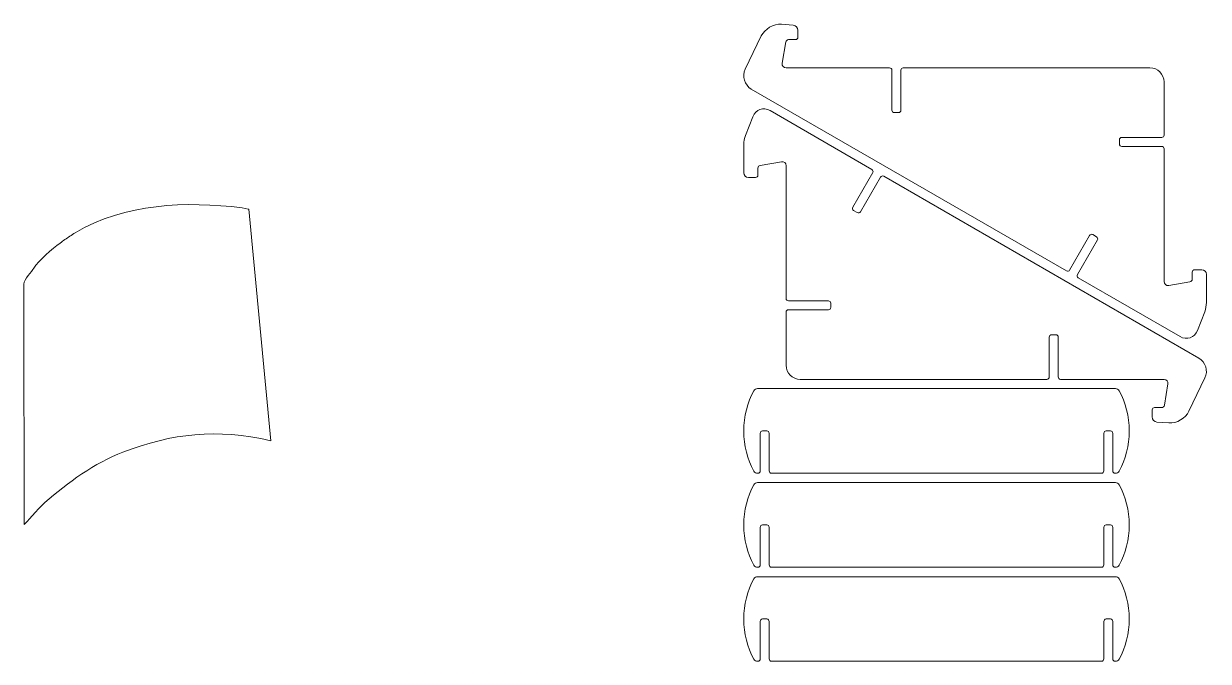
# Model space of a CAD drawing. Header units: centimetres. Extents: x -22.9 to 68.9, y -22.7 to 19.3.
# Drawn here: x 18.5 to 68.9, y -10.5 to 16.7 of the extents above; entities that cross this region are included whole.
import ezdxf

# ---------------------------------------------------------------- set-up
doc = ezdxf.new("R2010")
doc.units = ezdxf.units.CM
doc.header["$MEASUREMENT"] = 0
doc.layers.add('layer 1', color=7, linetype='Continuous')

msp = doc.modelspace()

# ---------------------------------------------------------------- linework, layer by layer
at = {"layer": 'layer 1', "color": 20, "lineweight": 9}
for points in [[(50.7468, 16.63052), (50.4164, 16.65591), (50.03229, 16.43436), (49.88887, 16.1356)], [(49.88887, 16.1356), (49.88887, 16.1356), (49.20817, 14.7178), (49.20817, 14.7178)], [(51.2491, 16.5919), (51.2491, 16.5919), (50.7468, 16.63052), (50.7468, 16.63052)], [(51.4485, 16.37658), (51.4485, 16.48703), (51.35924, 16.58343), (51.2491, 16.5919)], [(51.44857, 16.07665), (51.44857, 16.07665), (51.4485, 16.37658), (51.4485, 16.37658)], [(50.78139, 14.97395), (50.78139, 14.97395), (50.93211, 15.87801), (50.93211, 15.87801)], [(50.93211, 15.87801), (50.94121, 15.93247), (50.99334, 15.97664), (51.04853, 15.97664)], [(51.04853, 15.97664), (51.04853, 15.97664), (51.34853, 15.97664), (51.34853, 15.97664)], [(51.34853, 15.97664), (51.40379, 15.97664), (51.44857, 16.02143), (51.44857, 16.07665)], [(49.20817, 14.7178), (49.06477, 14.41904), (49.18112, 14.04257), (49.46812, 13.87689)], [(50.94849, 14.77668), (50.83803, 14.77668), (50.76322, 14.86501), (50.78139, 14.97395)], [(55.3507, 14.77665), (55.3507, 14.77665), (50.94849, 14.77668), (50.94849, 14.77668)], [(55.45067, 14.67667), (55.45067, 14.73186), (55.40592, 14.77665), (55.3507, 14.77665)], [(55.45067, 12.97665), (55.45067, 12.97665), (55.45067, 14.67667), (55.45067, 14.67667)], [(55.93071, 14.77665), (55.87545, 14.77665), (55.8307, 14.73186), (55.8307, 14.67667)], [(55.8307, 14.67667), (55.8307, 14.67667), (55.8307, 12.97665), (55.8307, 12.97665)], [(66.42933, 14.77661), (66.42933, 14.77661), (55.93071, 14.77665), (55.93071, 14.77665)], [(67.02936, 14.17661), (67.02936, 14.508), (66.76072, 14.77661), (66.42933, 14.77661)], [(67.02946, 11.91605), (67.02946, 11.91605), (67.02936, 14.17661), (67.02936, 14.17661)], [(49.46812, 13.87689), (49.46812, 13.87689), (62.87589, 6.13593), (62.87589, 6.13593)], [(50.26631, 12.95691), (49.97934, 13.12259), (49.64937, 13.00652), (49.52932, 12.69767)], [(49.52932, 12.69767), (49.52932, 12.69767), (49.21925, 11.89992), (49.21925, 11.89992)], [(54.59825, 10.45584), (54.59825, 10.45584), (50.26631, 12.95691), (50.26631, 12.95691)], [(55.55068, 12.87667), (55.49546, 12.87667), (55.45067, 12.92146), (55.45067, 12.97665)], [(55.73069, 12.87667), (55.73069, 12.87667), (55.55068, 12.87667), (55.55068, 12.87667)], [(55.8307, 12.97665), (55.8307, 12.92146), (55.78591, 12.87667), (55.73069, 12.87667)], [(49.21925, 11.89992), (49.17923, 11.79695), (49.1468, 11.62397), (49.1468, 11.51352)], [(65.1296, 11.71609), (65.1296, 11.77128), (65.17439, 11.81607), (65.22961, 11.81607)], [(65.1296, 11.53605), (65.1296, 11.53605), (65.1296, 11.71609), (65.1296, 11.71609)], [(65.22961, 11.81607), (65.22961, 11.81607), (66.92946, 11.81607), (66.92946, 11.81607)], [(66.92946, 11.81607), (66.98471, 11.81607), (67.02946, 11.86085), (67.02946, 11.91605)], [(49.1468, 11.51352), (49.1468, 11.51352), (49.14676, 10.31353), (49.14676, 10.31353)], [(65.22961, 11.43607), (65.17439, 11.43607), (65.1296, 11.48086), (65.1296, 11.53605)], [(66.92949, 11.43607), (66.92949, 11.43607), (65.22961, 11.43607), (65.22961, 11.43607)], [(67.0295, 11.3361), (67.0295, 11.39129), (66.98471, 11.43607), (66.92949, 11.43607)], [(67.02974, 5.68817), (67.02974, 5.68817), (67.0295, 11.3361), (67.0295, 11.3361)], [(49.74671, 10.51348), (49.74671, 10.5687), (49.79087, 10.62086), (49.84532, 10.62996)], [(49.84532, 10.62996), (49.84532, 10.62996), (50.74937, 10.78068), (50.74937, 10.78068)], [(50.74937, 10.78068), (50.85834, 10.79883), (50.94665, 10.72404), (50.94667, 10.61359)], [(50.94667, 10.61359), (50.94667, 10.61359), (50.94691, 4.96567), (50.94691, 4.96567)], [(49.14676, 10.31353), (49.14676, 10.20307), (49.2363, 10.11354), (49.34676, 10.11354)], [(49.34676, 10.11354), (49.34676, 10.11354), (49.6467, 10.1135), (49.6467, 10.1135)], [(49.6467, 10.1135), (49.70194, 10.1135), (49.74671, 10.15825), (49.74671, 10.21351)], [(49.74671, 10.21351), (49.74671, 10.21351), (49.74671, 10.51348), (49.74671, 10.51348)], [(53.78424, 8.84602), (53.78424, 8.84602), (54.63484, 10.31924), (54.63484, 10.31924)], [(54.96391, 10.12925), (54.96391, 10.12925), (54.11332, 8.65606), (54.11332, 8.65606)], [(54.63484, 10.31924), (54.66247, 10.36709), (54.64607, 10.42825), (54.59825, 10.45584)], [(55.10051, 10.16583), (55.05269, 10.19346), (54.99151, 10.17706), (54.96391, 10.12925)], [(68.50827, 2.42489), (68.50827, 2.42489), (55.10051, 10.16583), (55.10051, 10.16583)], [(53.82086, 8.70942), (53.77305, 8.73701), (53.75665, 8.7982), (53.78424, 8.84602)], [(53.97672, 8.61943), (53.97672, 8.61943), (53.82086, 8.70942), (53.82086, 8.70942)], [(54.11332, 8.65606), (54.08572, 8.60824), (54.02454, 8.59184), (53.97672, 8.61943)], [(63.01248, 6.17252), (63.01248, 6.17252), (63.86308, 7.64571), (63.86308, 7.64571)], [(63.86308, 7.64571), (63.89067, 7.69353), (63.95186, 7.70993), (63.99968, 7.68233)], [(63.99968, 7.68233), (63.99968, 7.68233), (64.15553, 7.59235), (64.15553, 7.59235)], [(64.15553, 7.59235), (64.20335, 7.56475), (64.21975, 7.50357), (64.19215, 7.45575)], [(64.19215, 7.45575), (64.19215, 7.45575), (63.34156, 5.98252), (63.34156, 5.98252)], [(62.87589, 6.13593), (62.9237, 6.1083), (62.98489, 6.1247), (63.01248, 6.17252)], [(68.32971, 6.18827), (68.27449, 6.18827), (68.2297, 6.14351), (68.2297, 6.08825)], [(68.2297, 6.08825), (68.2297, 6.08825), (68.2297, 5.78829), (68.2297, 5.78829)], [(68.62964, 6.18823), (68.62964, 6.18823), (68.32971, 6.18827), (68.32971, 6.18827)], [(68.82963, 5.98824), (68.82963, 6.09869), (68.74013, 6.18823), (68.62964, 6.18823)], [(63.34156, 5.98252), (63.31393, 5.93467), (63.33033, 5.87352), (63.37815, 5.84593)], [(63.37815, 5.84593), (63.37815, 5.84593), (67.71011, 3.34487), (67.71011, 3.34487)], [(67.22704, 5.52109), (67.11807, 5.50293), (67.02978, 5.57772), (67.02974, 5.68817)], [(68.13111, 5.67181), (68.13111, 5.67181), (67.22704, 5.52109), (67.22704, 5.52109)], [(68.2297, 5.78829), (68.2297, 5.73307), (68.18554, 5.6809), (68.13111, 5.67181)], [(68.82963, 4.78825), (68.82963, 4.78825), (68.82963, 5.98824), (68.82963, 5.98824)], [(50.94691, 4.96567), (50.94692, 4.91048), (50.99169, 4.86569), (51.04691, 4.86569)], [(51.04691, 4.86569), (51.04691, 4.86569), (52.74679, 4.86569), (52.74679, 4.86569)], [(52.74679, 4.86569), (52.80201, 4.86569), (52.8468, 4.82091), (52.8468, 4.76572)], [(52.8468, 4.58567), (52.8468, 4.53049), (52.80201, 4.4857), (52.74679, 4.4857)], [(52.8468, 4.76572), (52.8468, 4.76572), (52.8468, 4.58567), (52.8468, 4.58567)], [(68.75715, 4.40184), (68.79718, 4.50482), (68.82963, 4.6778), (68.82963, 4.78825)], [(51.04695, 4.4857), (50.9917, 4.4857), (50.94694, 4.44091), (50.94694, 4.38572)], [(50.94694, 4.38572), (50.94694, 4.38572), (50.94704, 2.12516), (50.94704, 2.12516)], [(52.74679, 4.4857), (52.74679, 4.4857), (51.04695, 4.4857), (51.04695, 4.4857)], [(68.44709, 3.60411), (68.44709, 3.60411), (68.75715, 4.40184), (68.75715, 4.40184)], [(67.71011, 3.34487), (67.99709, 3.17919), (68.32706, 3.29525), (68.44709, 3.60411)], [(62.1457, 3.32512), (62.1457, 3.38032), (62.19049, 3.4251), (62.24571, 3.4251)], [(62.1457, 1.62511), (62.1457, 1.62511), (62.1457, 3.32512), (62.1457, 3.32512)], [(62.24571, 3.4251), (62.24571, 3.4251), (62.42571, 3.4251), (62.42571, 3.4251)], [(62.42571, 3.4251), (62.48094, 3.4251), (62.52573, 3.38032), (62.52573, 3.32512)], [(62.52573, 3.32512), (62.52573, 3.32512), (62.52573, 1.62511), (62.52573, 1.62511)], [(50.94704, 2.12516), (50.94706, 1.79378), (51.21569, 1.52517), (51.54707, 1.52517)], [(68.76824, 1.58397), (68.91163, 1.88273), (68.79528, 2.25921), (68.50827, 2.42489)], [(51.54707, 1.52517), (51.54707, 1.52517), (62.04569, 1.52513), (62.04569, 1.52513)], [(62.04569, 1.52513), (62.10095, 1.52513), (62.1457, 1.56992), (62.1457, 1.62511)], [(62.52573, 1.62511), (62.52573, 1.56992), (62.57048, 1.52513), (62.6257, 1.52513)], [(62.6257, 1.52513), (62.6257, 1.52513), (67.02792, 1.5251), (67.02792, 1.5251)], [(67.02792, 1.5251), (67.13836, 1.5251), (67.21319, 1.43676), (67.195, 1.32783)], [(68.08756, 0.16618), (68.08756, 0.16618), (68.76824, 1.58397), (68.76824, 1.58397)], [(67.195, 1.32783), (67.195, 1.32783), (67.04431, 0.42377), (67.04431, 0.42377)], [(66.62787, 0.32514), (66.57261, 0.32514), (66.52783, 0.28035), (66.52783, 0.22512)], [(66.52783, 0.22512), (66.52783, 0.22512), (66.5279, -0.0748), (66.5279, -0.0748)], [(66.92787, 0.32514), (66.92787, 0.32514), (66.62787, 0.32514), (66.62787, 0.32514)], [(67.04431, 0.42377), (67.03522, 0.3693), (66.98306, 0.32514), (66.92787, 0.32514)], [(67.22959, -0.32873), (67.56001, -0.35412), (67.9441, -0.13257), (68.08756, 0.16618)], [(66.5279, -0.0748), (66.5279, -0.18524), (66.61716, -0.28164), (66.7273, -0.29012)], [(66.7273, -0.29012), (66.7273, -0.29012), (67.22959, -0.32873), (67.22959, -0.32873)], [(49.84679, -0.77046), (49.84679, -0.71524), (49.89155, -0.67049), (49.9468, -0.67049)], [(49.84679, -2.37047), (49.84679, -2.37047), (49.84679, -0.77046), (49.84679, -0.77046)], [(49.9468, -0.67049), (49.9468, -0.67049), (50.1268, -0.67049), (50.1268, -0.67049)], [(50.1268, -0.67049), (50.18203, -0.67049), (50.22681, -0.71524), (50.22681, -0.77046)], [(50.22681, -0.77046), (50.22681, -0.77046), (50.22681, -2.37047), (50.22681, -2.37047)], [(64.46676, -0.77046), (64.46676, -0.71524), (64.51155, -0.67049), (64.56677, -0.67049)], [(64.46676, -2.37047), (64.46676, -2.37047), (64.46676, -0.77046), (64.46676, -0.77046)], [(64.56677, -0.67049), (64.56677, -0.67049), (64.74678, -0.67049), (64.74678, -0.67049)], [(64.74678, -0.67049), (64.802, -0.67049), (64.84679, -0.71524), (64.84679, -0.77046)], [(64.84679, -0.77046), (64.84679, -0.77046), (64.84679, -2.37047), (64.84679, -2.37047)], [(50.22681, -2.37047), (50.22681, -2.42569), (50.2716, -2.47048), (50.32683, -2.47048)], [(50.32683, -2.47048), (50.32683, -2.47048), (64.36675, -2.47048), (64.36675, -2.47048)], [(64.36675, -2.47048), (64.42197, -2.47048), (64.46676, -2.42569), (64.46676, -2.37047)], [(64.84679, -2.37047), (64.84679, -2.42569), (64.89158, -2.47048), (64.9468, -2.47048)], [(64.9468, -2.47048), (64.9468, -2.47048), (64.96513, -2.47048), (64.96513, -2.47048)], [(49.84679, -4.77046), (49.84679, -4.71524), (49.89155, -4.67048), (49.9468, -4.67048)], [(49.84679, -6.37047), (49.84679, -6.37047), (49.84679, -4.77046), (49.84679, -4.77046)], [(49.9468, -4.67048), (49.9468, -4.67048), (50.1268, -4.67048), (50.1268, -4.67048)], [(50.1268, -4.67048), (50.18203, -4.67048), (50.22681, -4.71524), (50.22681, -4.77046)], [(50.22681, -4.77046), (50.22681, -4.77046), (50.22681, -6.37047), (50.22681, -6.37047)], [(64.46676, -4.77046), (64.46676, -4.71524), (64.51155, -4.67048), (64.56677, -4.67048)], [(64.46676, -6.37047), (64.46676, -6.37047), (64.46676, -4.77046), (64.46676, -4.77046)], [(64.56677, -4.67048), (64.56677, -4.67048), (64.74678, -4.67048), (64.74678, -4.67048)], [(64.74678, -4.67048), (64.802, -4.67048), (64.84679, -4.71524), (64.84679, -4.77046)], [(64.84679, -4.77046), (64.84679, -4.77046), (64.84679, -6.37047), (64.84679, -6.37047)], [(50.22681, -6.37047), (50.22681, -6.42569), (50.2716, -6.47048), (50.32683, -6.47048)], [(50.32683, -6.47048), (50.32683, -6.47048), (64.36675, -6.47048), (64.36675, -6.47048)], [(64.36675, -6.47048), (64.42197, -6.47048), (64.46676, -6.42569), (64.46676, -6.37047)], [(64.84679, -6.37047), (64.84679, -6.42569), (64.89158, -6.47048), (64.9468, -6.47048)], [(64.9468, -6.47048), (64.9468, -6.47048), (64.96513, -6.47048), (64.96513, -6.47048)], [(49.84679, -8.77046), (49.84679, -8.71523), (49.89155, -8.67048), (49.9468, -8.67048)], [(49.84679, -10.37046), (49.84679, -10.37046), (49.84679, -8.77046), (49.84679, -8.77046)], [(49.9468, -8.67048), (49.9468, -8.67048), (50.1268, -8.67048), (50.1268, -8.67048)], [(50.1268, -8.67048), (50.18203, -8.67048), (50.22681, -8.71523), (50.22681, -8.77046)], [(50.22681, -8.77046), (50.22681, -8.77046), (50.22681, -10.37046), (50.22681, -10.37046)], [(64.46676, -8.77046), (64.46676, -8.71523), (64.51155, -8.67048), (64.56677, -8.67048)], [(64.46676, -10.37046), (64.46676, -10.37046), (64.46676, -8.77046), (64.46676, -8.77046)], [(64.56677, -8.67048), (64.56677, -8.67048), (64.74678, -8.67048), (64.74678, -8.67048)], [(64.74678, -8.67048), (64.802, -8.67048), (64.84679, -8.71523), (64.84679, -8.77046)], [(64.84679, -8.77046), (64.84679, -8.77046), (64.84679, -10.37046), (64.84679, -10.37046)], [(50.22681, -10.37046), (50.22681, -10.42569), (50.2716, -10.47047), (50.32683, -10.47047)], [(50.32683, -10.47047), (50.32683, -10.47047), (64.36675, -10.47047), (64.36675, -10.47047)], [(64.36675, -10.47047), (64.42197, -10.47047), (64.46676, -10.42569), (64.46676, -10.37046)], [(64.84679, -10.37046), (64.84679, -10.42569), (64.89158, -10.47047), (64.9468, -10.47047)], [(64.9468, -10.47047), (64.9468, -10.47047), (64.96513, -10.47047), (64.96513, -10.47047)]]:
    msp.add_open_spline(points, degree=3, dxfattribs=at)
at = {"layer": 'layer 1', "color": 7, "lineweight": 9}
msp.add_open_spline([(18.5263, -4.65055), (18.5263, -4.65055), (18.5263, -4.65055), (18.5263, -4.65055), (18.5263, -4.65055), (18.51831, -2.69113), (18.53691, -0.72107), (18.51006, 1.23699), (18.51006, 1.23699), (18.51006, 1.23699), (18.50901, 5.57952), (18.50901, 5.57952), (18.50901, 5.57952), (18.53837, 5.78297), (18.84532, 6.11125), (18.93497, 6.25565), (18.93497, 6.25565), (19.13276, 6.57441), (19.73492, 7.09115), (20.05908, 7.32153), (20.05908, 7.32153), (20.14539, 7.38287), (20.17434, 7.41497), (20.26062, 7.46881), (20.26062, 7.46881), (20.40524, 7.55907), (20.53371, 7.6641), (20.69813, 7.76095), (20.69813, 7.76095), (22.8298, 9.01644), (25.39392, 9.11138), (27.8, 8.8242), (27.8, 8.8242), (27.8, 8.8242), (28.06641, 8.77125), (28.06641, 8.77125), (28.06641, 8.77125), (28.07012, 8.77819), (28.08171, 8.76507), (28.08752, 8.76102), (28.08752, 8.76102), (28.08752, 8.76102), (29.02943, -1.08902), (29.02943, -1.08902), (29.02943, -1.08902), (26.70968, -0.5571), (24.82705, -0.77308), (22.73273, -1.57111), (22.73273, -1.57111), (21.52961, -2.02951), (20.37604, -2.87179), (19.4147, -3.71677), (19.4147, -3.71677), (19.07768, -4.013), (18.60421, -4.59674), (18.5263, -4.65055)], degree=3, knots=[0, 0, 0, 0, 0.06666667, 0.06666667, 0.06666667, 0.06666667, 0.13333333, 0.13333333, 0.13333333, 0.13333333, 0.2, 0.2, 0.2, 0.2, 0.26666667, 0.26666667, 0.26666667, 0.26666667, 0.33333333, 0.33333333, 0.33333333, 0.33333333, 0.4, 0.4, 0.4, 0.4, 0.46666667, 0.46666667, 0.46666667, 0.46666667, 0.53333333, 0.53333333, 0.53333333, 0.53333333, 0.6, 0.6, 0.6, 0.6, 0.66666667, 0.66666667, 0.66666667, 0.66666667, 0.73333333, 0.73333333, 0.73333333, 0.73333333, 0.8, 0.8, 0.8, 0.8, 0.86666667, 0.86666667, 0.86666667, 0.86666667, 1, 1, 1, 1], dxfattribs=at)
at = {"layer": 'layer 1', "color": 20, "lineweight": 9}
for points, knots in [([(49.57958, 1.04237), (49.30353, 0.53301), (49.14678, -0.05044), (49.14678, -0.67045), (49.14678, -0.67045), (49.14678, -1.29047), (49.30353, -1.87393), (49.57958, -2.38325), (49.57958, -2.38325), (49.6059, -2.43183), (49.67319, -2.47048), (49.7284, -2.47048), (49.7284, -2.47048), (49.73454, -2.47048), (49.74071, -2.47048), (49.74681, -2.47048), (49.74681, -2.47048), (49.80203, -2.47048), (49.84679, -2.42569), (49.84679, -2.37047)], [0, 0, 0, 0, 0.16666667, 0.16666667, 0.16666667, 0.16666667, 0.33333333, 0.33333333, 0.33333333, 0.33333333, 0.5, 0.5, 0.5, 0.5, 0.66666667, 0.66666667, 0.66666667, 0.66666667, 1, 1, 1, 1]), ([(64.96513, -2.47048), (65.02036, -2.47048), (65.08767, -2.43179), (65.11399, -2.38325), (65.11399, -2.38325), (65.39005, -1.87393), (65.5468, -1.29047), (65.5468, -0.67045), (65.5468, -0.67045), (65.5468, -0.05044), (65.39005, 0.53301), (65.11399, 1.04237), (65.11399, 1.04237), (65.08767, 1.09091), (65.02039, 1.12963), (64.96516, 1.1296), (64.96516, 1.1296), (63.70757, 1.12953), (50.98627, 1.12963), (49.72845, 1.12963), (49.72845, 1.12963), (49.67322, 1.12963), (49.6059, 1.09091), (49.57958, 1.04237)], [0, 0, 0, 0, 0.14285714, 0.14285714, 0.14285714, 0.14285714, 0.28571429, 0.28571429, 0.28571429, 0.28571429, 0.42857143, 0.42857143, 0.42857143, 0.42857143, 0.57142857, 0.57142857, 0.57142857, 0.57142857, 0.71428571, 0.71428571, 0.71428571, 0.71428571, 1, 1, 1, 1]), ([(49.57958, -2.95762), (49.30353, -3.46697), (49.14678, -4.05044), (49.14678, -4.67045), (49.14678, -4.67045), (49.14678, -5.29046), (49.30353, -5.87392), (49.57958, -6.38325), (49.57958, -6.38325), (49.6059, -6.43182), (49.67319, -6.47048), (49.7284, -6.47048), (49.7284, -6.47048), (49.73454, -6.47048), (49.74071, -6.47048), (49.74681, -6.47048), (49.74681, -6.47048), (49.80203, -6.47048), (49.84679, -6.42569), (49.84679, -6.37047)], [0, 0, 0, 0, 0.16666667, 0.16666667, 0.16666667, 0.16666667, 0.33333333, 0.33333333, 0.33333333, 0.33333333, 0.5, 0.5, 0.5, 0.5, 0.66666667, 0.66666667, 0.66666667, 0.66666667, 1, 1, 1, 1]), ([(64.96513, -6.47048), (65.02036, -6.47048), (65.08767, -6.43179), (65.11399, -6.38325), (65.11399, -6.38325), (65.39005, -5.87392), (65.5468, -5.29046), (65.5468, -4.67045), (65.5468, -4.67045), (65.5468, -4.05044), (65.39005, -3.46697), (65.11399, -2.95762), (65.11399, -2.95762), (65.08767, -2.90908), (65.02039, -2.87035), (64.96516, -2.87039), (64.96516, -2.87039), (63.70757, -2.87046), (50.98627, -2.87035), (49.72845, -2.87035), (49.72845, -2.87035), (49.67322, -2.87035), (49.6059, -2.90908), (49.57958, -2.95762)], [0, 0, 0, 0, 0.14285714, 0.14285714, 0.14285714, 0.14285714, 0.28571429, 0.28571429, 0.28571429, 0.28571429, 0.42857143, 0.42857143, 0.42857143, 0.42857143, 0.57142857, 0.57142857, 0.57142857, 0.57142857, 0.71428571, 0.71428571, 0.71428571, 0.71428571, 1, 1, 1, 1]), ([(49.57958, -6.95762), (49.30353, -7.46697), (49.14678, -8.05043), (49.14678, -8.67045), (49.14678, -8.67045), (49.14678, -9.29046), (49.30353, -9.87392), (49.57958, -10.38325), (49.57958, -10.38325), (49.6059, -10.43182), (49.67319, -10.47047), (49.7284, -10.47047), (49.7284, -10.47047), (49.73454, -10.47047), (49.74071, -10.47047), (49.74681, -10.47047), (49.74681, -10.47047), (49.80203, -10.47047), (49.84679, -10.42569), (49.84679, -10.37046)], [0, 0, 0, 0, 0.16666667, 0.16666667, 0.16666667, 0.16666667, 0.33333333, 0.33333333, 0.33333333, 0.33333333, 0.5, 0.5, 0.5, 0.5, 0.66666667, 0.66666667, 0.66666667, 0.66666667, 1, 1, 1, 1]), ([(64.96513, -10.47047), (65.02036, -10.47047), (65.08767, -10.43178), (65.11399, -10.38325), (65.11399, -10.38325), (65.39005, -9.87392), (65.5468, -9.29046), (65.5468, -8.67045), (65.5468, -8.67045), (65.5468, -8.05043), (65.39005, -7.46697), (65.11399, -6.95762), (65.11399, -6.95762), (65.08767, -6.90907), (65.02039, -6.87035), (64.96516, -6.87038), (64.96516, -6.87038), (63.70757, -6.87045), (50.98627, -6.87035), (49.72845, -6.87035), (49.72845, -6.87035), (49.67322, -6.87035), (49.6059, -6.90907), (49.57958, -6.95762)], [0, 0, 0, 0, 0.14285714, 0.14285714, 0.14285714, 0.14285714, 0.28571429, 0.28571429, 0.28571429, 0.28571429, 0.42857143, 0.42857143, 0.42857143, 0.42857143, 0.57142857, 0.57142857, 0.57142857, 0.57142857, 0.71428571, 0.71428571, 0.71428571, 0.71428571, 1, 1, 1, 1])]:
    msp.add_open_spline(points, degree=3, knots=knots, dxfattribs=at)

doc.saveas('drawing.dxf')
